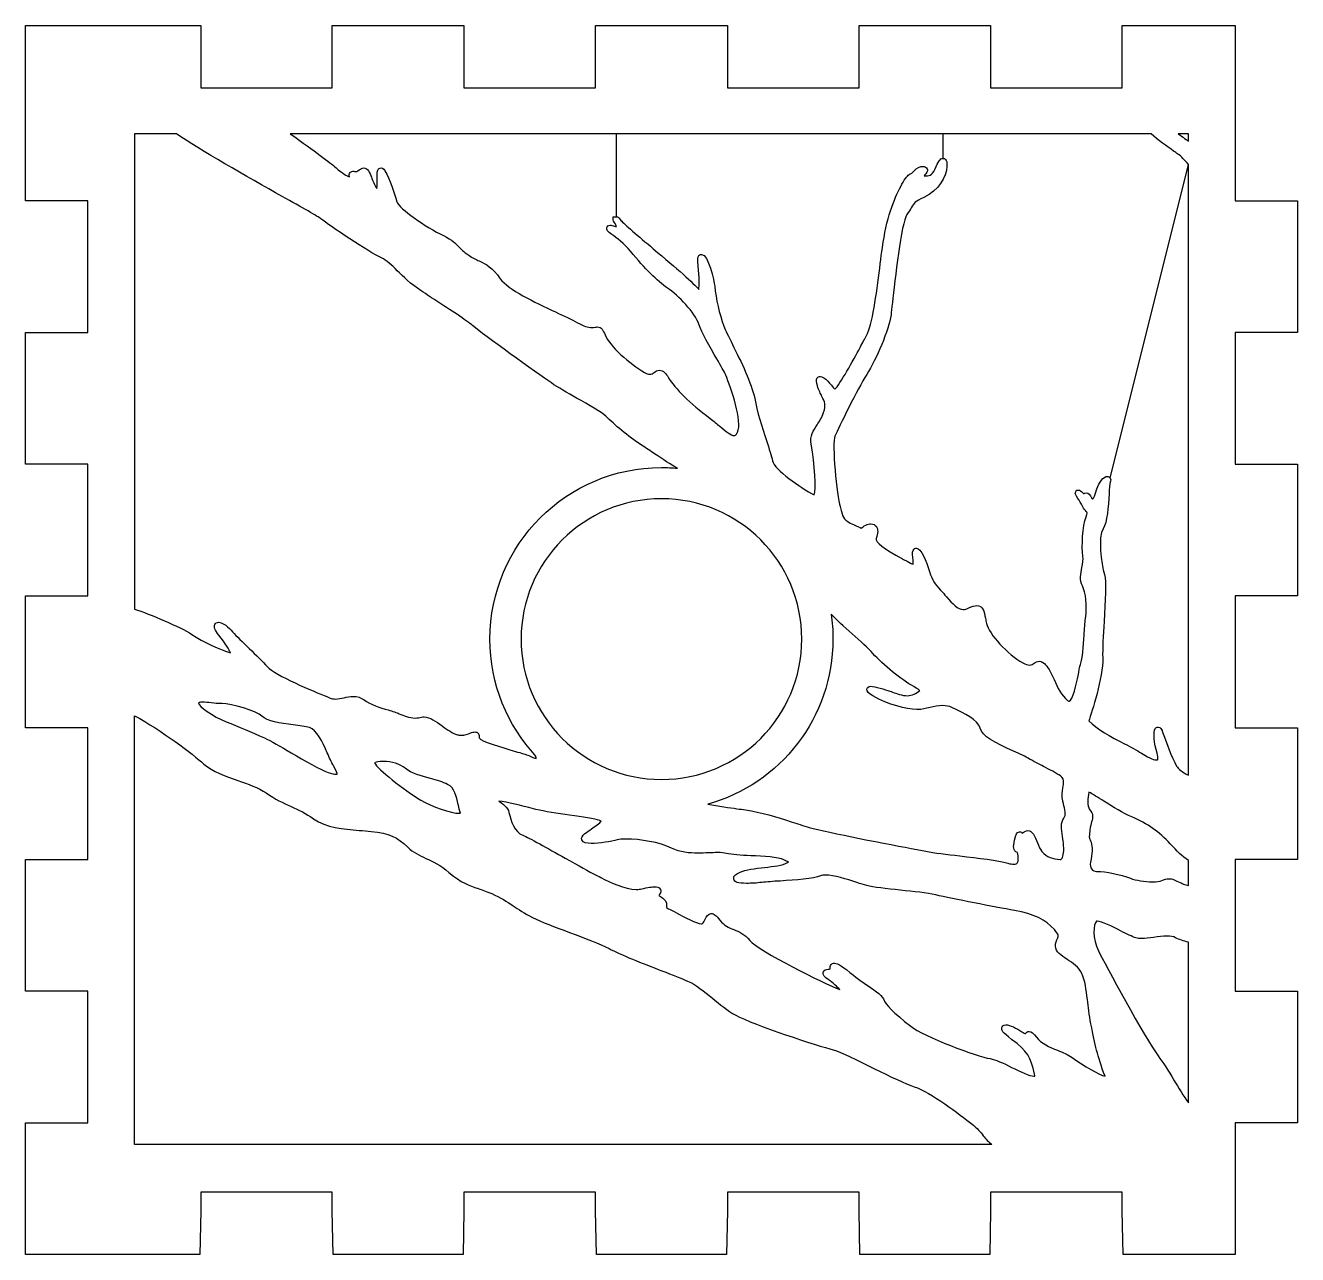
# Model space of a CAD drawing. Extents: x -11 to 868, y -1407 to -16.
# Drawn here: x 438.8 to 642.8, y -1407.5 to -1210.5 of the extents above; entities that cross this region are included whole.
import ezdxf

# ---------------------------------------------------------------- set-up
doc = ezdxf.new("R2010")
doc.units = 0
doc.layers.add('LAYER_1', color=7, linetype='CONTINUOUS')

msp = doc.modelspace()

# ---------------------------------------------------------------- linework, layer by layer
at = {"layer": 'LAYER_1'}
for points in [[(632.82, -1259.68), (632.82, -1280.79), (642.83, -1280.79), (642.83, -1301.9), (632.82, -1301.9), (632.82, -1323.02), (642.83, -1323.02), (642.83, -1344.13), (632.82, -1344.13), (632.82, -1365.24), (642.83, -1365.24), (642.83, -1386.35), (632.82, -1386.35), (632.82, -1407.46), (614.87, -1407.46), (614.72, -1400.46), (614.72, -1397.46), (593.61, -1397.46), (593.61, -1400.46), (593.46, -1407.46), (572.65, -1407.46), (572.5, -1400.46), (572.5, -1397.46), (551.39, -1397.46), (551.39, -1400.46), (551.24, -1407.46), (530.41, -1407.46), (530.26, -1400.46), (530.26, -1397.46), (509.15, -1397.46), (509.15, -1400.46), (509, -1407.46), (488.19, -1407.46), (488.04, -1400.46), (488.04, -1397.46), (466.94, -1397.46), (466.94, -1400.46), (466.79, -1407.46), (438.83, -1407.46), (438.83, -1386.35), (448.83, -1386.35), (448.83, -1365.25), (438.83, -1365.25), (438.83, -1344.14), (448.83, -1344.14), (448.83, -1323.02), (438.83, -1323.02), (438.83, -1301.9), (448.83, -1301.9), (448.83, -1280.79), (438.83, -1280.79), (438.83, -1259.68), (448.83, -1259.68), (448.83, -1238.57), (438.83, -1238.57), (438.83, -1210.46), (466.94, -1210.46), (466.94, -1220.46), (488.04, -1220.46), (488.04, -1210.46), (509.15, -1210.46), (509.15, -1220.46), (530.26, -1220.46), (530.26, -1210.46), (551.39, -1210.46), (551.39, -1220.46), (572.5, -1220.46), (572.5, -1210.46), (593.61, -1210.46), (593.61, -1220.46), (614.72, -1220.46), (614.72, -1210.46), (632.82, -1210.46), (632.82, -1238.57), (642.83, -1238.57), (642.83, -1259.68), (632.82, -1259.68)], [(533.6, -1241.12), (533.6, -1227.77)], [(585.97, -1231.77), (585.97, -1227.77)], [(612.78, -1283), (625.33, -1232.74)]]:
    msp.add_lwpolyline(points, dxfattribs=at)
for points, knots in [([(543.4, -1281.44), (542.55, -1281.36), (541.69, -1281.32), (540.82, -1281.32), (525.64, -1281.32), (513.32, -1293.63), (513.32, -1308.82), (513.32, -1316.06), (516.12, -1322.65), (520.7, -1327.56), (520.69, -1327.65), (520.69, -1327.75), (520.71, -1327.86), (520.72, -1327.89), (520.72, -1327.93), (520.73, -1327.95), (520.45, -1327.88), (520, -1327.7), (519.53, -1327.5), (519.53, -1327.5), (519.38, -1327.44), (519.38, -1327.44), (518.9, -1327.25), (518.03, -1327), (517.02, -1326.71), (515.37, -1326.23), (511.96, -1325.25), (511.59, -1324.64), (511.62, -1324.43), (511.62, -1324.14), (511.43, -1323.92), (511.3, -1323.78), (511.12, -1323.7), (510.91, -1323.7), (510.68, -1323.7), (510.46, -1323.78), (510.17, -1323.89), (509.77, -1324.04), (509.28, -1324.23), (508.71, -1324.23), (508.51, -1324.23), (508.3, -1324.21), (508.1, -1324.15), (507.35, -1323.96), (506.5, -1323.34), (505.68, -1322.74), (504.65, -1321.99), (503.68, -1321.29), (502.76, -1321.29), (502.62, -1321.29), (502.48, -1321.3), (502.35, -1321.33), (502.02, -1321.42), (501.67, -1321.47), (501.34, -1321.47), (500.36, -1321.47), (499.45, -1321.1), (498.78, -1320.79), (498.33, -1320.58), (497.72, -1320.4), (497, -1320.18), (495.73, -1319.8), (494.14, -1319.33), (493.12, -1318.56), (492.62, -1318.18), (492.06, -1318), (491.41, -1318), (490.9, -1318), (490.4, -1318.11), (489.92, -1318.21), (489.44, -1318.32), (489, -1318.42), (488.55, -1318.42), (488.23, -1318.42), (487.94, -1318.36), (487.67, -1318.26), (487.67, -1318.26), (487.14, -1318.04), (487.14, -1318.04), (485.08, -1317.2), (478.82, -1314.64), (477.62, -1313.24), (476.91, -1312.41), (475.8, -1311.36), (474.72, -1310.34), (473.65, -1309.31), (472.63, -1308.34), (472.05, -1307.65), (471.44, -1306.91), (470.44, -1306.12), (469.8, -1306.12), (469.53, -1306.12), (469.3, -1306.26), (469.19, -1306.49), (469, -1306.87), (469.19, -1307.37), (469.85, -1308.2), (470.93, -1309.55), (471.51, -1310.56), (471.69, -1311.04), (470.23, -1310.54), (467.3, -1309.3), (465.49, -1308.06), (463.68, -1306.83), (458.72, -1304.83), (456.33, -1304), (456.33, -1304), (456.33, -1227.82), (456.33, -1227.82), (456.33, -1227.82), (463.03, -1227.82), (463.03, -1227.82), (466.74, -1230.41), (474.41, -1234.71), (480.02, -1237.87), (483.14, -1239.62), (485.83, -1241.14), (486.22, -1241.46), (487.54, -1242.53), (493.95, -1246.81), (495.9, -1247.71), (496.77, -1248.12), (497.51, -1248.85), (498.45, -1249.77), (499.41, -1250.71), (500.6, -1251.89), (502.3, -1253.02), (503.16, -1253.59), (504.08, -1254.18), (504.98, -1254.77), (507.5, -1256.41), (509.87, -1257.96), (510.72, -1258.72), (511.95, -1259.83), (520.93, -1266.23), (523.18, -1267.77), (524.2, -1268.47), (525.74, -1269.34), (527.22, -1270.18), (529.19, -1271.29), (531.23, -1272.43), (531.89, -1273.09), (533.24, -1274.42), (535.46, -1276.33), (537.63, -1277.73), (538.34, -1278.18), (539.04, -1278.66), (539.73, -1279.13), (541.05, -1280.02), (542.29, -1280.87), (543.4, -1281.44)], [0, 0, 0, 0, 1, 1, 1, 2, 2, 2, 3, 3, 3, 4, 4, 4, 5, 5, 5, 6, 6, 6, 7, 7, 7, 8, 8, 8, 9, 9, 9, 10, 10, 10, 11, 11, 11, 12, 12, 12, 13, 13, 13, 14, 14, 14, 15, 15, 15, 16, 16, 16, 17, 17, 17, 18, 18, 18, 19, 19, 19, 20, 20, 20, 21, 21, 21, 22, 22, 22, 23, 23, 23, 24, 24, 24, 25, 25, 25, 26, 26, 26, 27, 27, 27, 28, 28, 28, 29, 29, 29, 30, 30, 30, 31, 31, 31, 32, 32, 32, 33, 33, 33, 34, 34, 34, 35, 35, 35, 36, 36, 36, 37, 37, 37, 38, 38, 38, 39, 39, 39, 40, 40, 40, 41, 41, 41, 42, 42, 42, 43, 43, 43, 44, 44, 44, 45, 45, 45, 46, 46, 46, 47, 47, 47, 48, 48, 48, 49, 49, 49, 50, 50, 50, 50]), ([(625.32, -1330.65), (624.37, -1330.15), (623.7, -1329.63), (623.43, -1329.17), (622.64, -1327.83), (621.72, -1325.24), (621.28, -1323.99), (621.2, -1323.78), (621.14, -1323.61), (621.09, -1323.48), (621.04, -1323.34), (620.88, -1322.91), (620.46, -1322.91), (620.28, -1322.91), (620.12, -1322.99), (620.01, -1323.14), (619.62, -1323.65), (619.85, -1325.6), (620.29, -1327.1), (620.54, -1327.95), (620.39, -1328.15), (620.39, -1328.16), (620.37, -1328.18), (620.31, -1328.19), (620.23, -1328.19), (619.96, -1328.19), (619.29, -1328.05), (617.79, -1327.11), (617.05, -1326.64), (616.08, -1326.13), (615.05, -1325.59), (612.94, -1324.48), (610.57, -1323.23), (609.36, -1321.93), (609.81, -1320.6), (611.67, -1314.93), (611.58, -1311.81), (611.54, -1310.43), (611.67, -1308.19), (611.8, -1306.02), (612, -1302.69), (612.19, -1299.53), (611.86, -1298.46), (611.31, -1296.71), (610.83, -1292.41), (611.63, -1291.15), (612.32, -1290.07), (612.48, -1287.57), (612.6, -1285.55), (612.65, -1284.77), (612.7, -1283.88), (612.77, -1283.69), (612.9, -1283.42), (612.9, -1283.19), (612.78, -1283), (612.67, -1282.84), (612.5, -1282.74), (612.3, -1282.74), (611.73, -1282.74), (610.96, -1283.68), (610.66, -1284.75), (610.37, -1285.82), (610.09, -1286.26), (609.96, -1286.4), (609.92, -1286.36), (609.87, -1286.28), (609.8, -1286.16), (609.56, -1285.71), (609.34, -1285.35), (608.93, -1285.35), (608.74, -1285.35), (608.6, -1285.44), (608.51, -1285.52), (608.49, -1285.5), (608.46, -1285.48), (608.44, -1285.45), (608.1, -1285.09), (607.96, -1284.94), (607.7, -1284.94), (607.7, -1284.94), (607.4, -1284.94), (607.4, -1284.94), (607.4, -1284.94), (607.26, -1285.2), (607.26, -1285.2), (607.1, -1285.49), (607.2, -1285.64), (607.61, -1286.28), (607.83, -1286.63), (608.13, -1287.11), (608.35, -1287.53), (608.58, -1287.96), (608.8, -1288.2), (608.95, -1288.37), (609.13, -1288.56), (609.15, -1288.58), (608.91, -1289.21), (608.36, -1290.71), (608.17, -1293.99), (608.4, -1295.53), (608.49, -1296.06), (608.37, -1296.69), (608.24, -1297.35), (608.04, -1298.35), (607.84, -1299.39), (608.33, -1300.29), (608.9, -1301.37), (609.1, -1303.41), (608.83, -1305.5), (608.73, -1306.21), (608.67, -1307.18), (608.6, -1308.19), (608.49, -1309.94), (608.36, -1311.93), (608.04, -1312.87), (607.89, -1313.29), (607.77, -1313.94), (607.62, -1314.7), (607.4, -1315.81), (606.81, -1318.76), (606.21, -1318.76), (606.18, -1318.76), (606.1, -1318.75), (605.96, -1318.64), (604.97, -1317.86), (604.36, -1316.57), (603.78, -1315.32), (603.36, -1314.4), (602.96, -1313.54), (602.42, -1312.93), (602.2, -1312.69), (601.85, -1312.36), (601.4, -1312.36), (601.06, -1312.36), (600.82, -1312.54), (600.6, -1312.69), (600.38, -1312.85), (600.19, -1312.98), (599.88, -1312.98), (599.58, -1312.98), (599.2, -1312.86), (598.75, -1312.62), (596.37, -1311.33), (593.33, -1308.02), (592.94, -1306.31), (592.88, -1306.01), (592.82, -1305.72), (592.78, -1305.46), (592.58, -1304.42), (592.4, -1303.44), (591.37, -1303.44), (591.03, -1303.44), (590.63, -1303.56), (590.12, -1303.82), (589.78, -1303.99), (589.48, -1304.07), (589.2, -1304.07), (588.3, -1304.07), (587.53, -1303.18), (586.55, -1302.05), (586.55, -1302.05), (586.29, -1301.75), (586.29, -1301.75), (586.02, -1301.44), (585.79, -1301.18), (585.58, -1300.95), (584.62, -1299.89), (584.3, -1299.53), (583.81, -1298), (583.26, -1296.29), (582.45, -1294.24), (581.71, -1294.24), (581.54, -1294.24), (581.39, -1294.31), (581.28, -1294.44), (581.08, -1294.66), (581.04, -1295), (581.13, -1295.74), (581.2, -1296.37), (581.2, -1296.68), (581.18, -1296.83), (580.96, -1296.75), (580.56, -1296.53), (580.2, -1296.34), (579.98, -1296.21), (579.73, -1296.08), (579.46, -1295.94), (576.47, -1294.36), (575.06, -1293.27), (575.27, -1292.68), (575.57, -1291.85), (575.57, -1291.19), (575.28, -1290.77), (575.09, -1290.5), (574.78, -1290.35), (574.42, -1290.35), (574.18, -1290.35), (573.91, -1290.42), (573.61, -1290.55), (573.22, -1290.73), (573.02, -1290.89), (572.89, -1291), (572.88, -1291.01), (572.87, -1291.02), (572.86, -1291.02), (572.69, -1290.97), (572.22, -1290.76), (571.61, -1290.47), (570.05, -1289.75), (569.95, -1289.4), (569.68, -1288.37), (569.62, -1288.13), (569.55, -1287.87), (569.46, -1287.58), (568.94, -1285.94), (568.13, -1277.36), (568.63, -1276.28), (569.27, -1274.89), (572.3, -1268.67), (573.73, -1266.41), (575.24, -1264.02), (577.33, -1259.21), (577.64, -1256.84), (577.69, -1256.44), (577.76, -1255.76), (577.86, -1254.89), (578.25, -1251.38), (579.29, -1242.06), (580.19, -1240.78), (580.5, -1240.33), (580.71, -1239.97), (580.88, -1239.68), (581.32, -1238.92), (581.47, -1238.66), (582.9, -1238.02), (585.23, -1236.97), (586.52, -1234.74), (586.59, -1233.07), (586.61, -1232.42), (586.56, -1232.13), (586.37, -1231.94), (586.27, -1231.83), (586.12, -1231.77), (585.97, -1231.77), (585.49, -1231.77), (585.26, -1232.25), (584.66, -1233.54), (584.2, -1234.54), (583.7, -1234.57), (582.95, -1234.59), (582.99, -1234.49), (583.07, -1234.36), (583.19, -1234.24), (583.55, -1233.91), (583.47, -1233.59), (583.43, -1233.46), (583.32, -1233.21), (583.06, -1233.05), (582.73, -1233.05), (582.36, -1233.05), (581.76, -1233.25), (581.31, -1233.81), (581.13, -1234.03), (581.01, -1234.09), (580.85, -1234.18), (580.44, -1234.39), (580.09, -1234.63), (579.57, -1235.56), (578.61, -1237.29), (577.25, -1240.1), (576.51, -1244.43), (576.28, -1245.77), (576.05, -1247.51), (575.82, -1249.36), (575.29, -1253.45), (574.64, -1258.55), (573.71, -1260.18), (573.43, -1260.67), (573.07, -1261.33), (572.66, -1262.1), (571.6, -1264.07), (569.45, -1268.03), (568.6, -1268.78), (568.03, -1268.02), (566.95, -1266.71), (566.3, -1266.71), (566.1, -1266.71), (565.92, -1266.8), (565.8, -1266.96), (565.58, -1267.26), (565.66, -1267.68), (565.83, -1268.23), (566.07, -1268.95), (566.34, -1269.48), (566.56, -1269.91), (567.01, -1270.81), (567.24, -1271.27), (566.82, -1272.52), (566.54, -1273.3), (566.15, -1273.9), (565.78, -1274.48), (565.17, -1275.39), (564.6, -1276.26), (564.83, -1277.55), (565.38, -1280.78), (565.68, -1284.88), (565.3, -1285.72), (563.06, -1284.48), (558.95, -1281.7), (558.63, -1280.25), (558.46, -1279.5), (558.09, -1278.34), (557.66, -1277), (556.98, -1274.91), (556.15, -1272.31), (555.77, -1270.25), (555.33, -1267.88), (553.52, -1264.24), (552.2, -1261.59), (551.59, -1260.34), (551.05, -1259.27), (550.84, -1258.68), (550.09, -1256.64), (549.57, -1254.36), (549.36, -1252.27), (549.28, -1251.41), (548.33, -1247.15), (547.26, -1247.15), (547.1, -1247.15), (546.95, -1247.21), (546.83, -1247.34), (546.65, -1247.55), (546.56, -1247.89), (546.69, -1249.01), (546.91, -1250.88), (546.89, -1252.13), (546.81, -1252.8), (546, -1251.77), (543.32, -1249.48), (539.5, -1246.24), (537.1, -1244.21), (534.83, -1242.3), (534.33, -1241.7), (534.33, -1241.7), (534.2, -1241.55), (534.2, -1241.55), (533.93, -1241.22), (533.85, -1241.12), (533.6, -1241.12), (533.6, -1241.12), (533.1, -1241.12), (533.1, -1241.12), (533.1, -1241.12), (533.1, -1241.62), (533.1, -1241.62), (533.1, -1241.77), (533.16, -1241.86), (533.23, -1241.98), (533.46, -1242.34), (533.57, -1242.57), (533.62, -1242.7), (533.57, -1242.69), (533.5, -1242.68), (533.43, -1242.66), (532.92, -1242.51), (532.74, -1242.48), (532.61, -1242.48), (532.3, -1242.48), (532.13, -1242.67), (532.07, -1242.85), (531.93, -1243.25), (532.19, -1243.45), (532.88, -1243.96), (533.62, -1244.51), (534.85, -1245.43), (535.84, -1246.64), (538.18, -1249.48), (540.13, -1251.42), (541.79, -1252.56), (543.49, -1253.72), (546.22, -1256.49), (546.82, -1258.36), (547.24, -1259.64), (548.61, -1262.01), (549.7, -1263.92), (550.36, -1265.05), (550.92, -1266.03), (551.12, -1266.49), (552, -1268.51), (553.8, -1274.01), (553.03, -1275.65), (552.78, -1276.21), (552.57, -1276.21), (552.49, -1276.21), (552.01, -1276.21), (551.13, -1275.48), (550.19, -1274.71), (549.73, -1274.32), (549.2, -1273.89), (548.63, -1273.46), (545.33, -1270.97), (543.07, -1268.75), (541.9, -1266.85), (541.56, -1266.29), (541.13, -1265.73), (540.51, -1265.73), (540.16, -1265.73), (539.9, -1265.91), (539.66, -1266.07), (539.42, -1266.23), (539.22, -1266.37), (538.93, -1266.37), (538.7, -1266.37), (538.43, -1266.28), (538.11, -1266.09), (535.71, -1264.7), (532.52, -1261.88), (531.77, -1260.05), (531.49, -1259.36), (531.2, -1258.79), (530.53, -1258.79), (530.41, -1258.79), (530.3, -1258.81), (530.17, -1258.83), (530.03, -1258.85), (529.88, -1258.88), (529.68, -1258.88), (529.07, -1258.88), (528.31, -1258.63), (527.37, -1258.12), (526.4, -1257.6), (525.15, -1257.01), (523.83, -1256.39), (520.43, -1254.79), (516.21, -1252.81), (514.98, -1251.05), (513.68, -1249.2), (512.71, -1248.73), (511.59, -1248.2), (511.08, -1247.96), (510.55, -1247.71), (509.92, -1247.29), (509.05, -1246.73), (508.67, -1246.31), (508.3, -1245.91), (507.79, -1245.37), (507.31, -1244.85), (505.86, -1244.15), (503.04, -1242.79), (498.7, -1239.77), (498.4, -1238.75), (497.95, -1237.24), (497.25, -1235.14), (496.48, -1233.76), (496.41, -1233.63), (496.22, -1233.29), (495.86, -1233.29), (495.71, -1233.29), (495.57, -1233.35), (495.46, -1233.46), (495.23, -1233.7), (495.22, -1234.08), (495.23, -1235.15), (495.23, -1235.55), (495.24, -1236.19), (495.19, -1236.62), (494.77, -1236.05), (494.52, -1235.36), (494.31, -1234.79), (494.02, -1233.99), (493.76, -1233.3), (493.09, -1233.3), (492.84, -1233.3), (492.6, -1233.4), (492.35, -1233.62), (492.04, -1233.89), (491.84, -1233.89), (491.77, -1233.89), (491.7, -1233.89), (491.64, -1233.87), (491.57, -1233.86), (491.48, -1233.84), (491.4, -1233.83), (491.34, -1233.83), (491.09, -1233.83), (490.95, -1233.96), (490.88, -1234.04), (490.72, -1234.24), (490.72, -1234.48), (490.77, -1234.74), (490.39, -1234.61), (489.65, -1234.18), (488.63, -1233.27), (487.69, -1232.44), (485.28, -1230.65), (481.29, -1227.82), (481.29, -1227.82), (619.34, -1227.82), (619.34, -1227.82), (620.45, -1228.85), (621.89, -1229.85), (622.95, -1230.59), (623.21, -1230.77), (623.45, -1230.93), (623.65, -1231.07), (624.17, -1231.45), (624.71, -1231.98), (625.33, -1232.74), (625.33, -1232.74), (625.32, -1330.65), (625.32, -1330.65)], [0, 0, 0, 0, 1, 1, 1, 2, 2, 2, 3, 3, 3, 4, 4, 4, 5, 5, 5, 6, 6, 6, 7, 7, 7, 8, 8, 8, 9, 9, 9, 10, 10, 10, 11, 11, 11, 12, 12, 12, 13, 13, 13, 14, 14, 14, 15, 15, 15, 16, 16, 16, 17, 17, 17, 18, 18, 18, 19, 19, 19, 20, 20, 20, 21, 21, 21, 22, 22, 22, 23, 23, 23, 24, 24, 24, 25, 25, 25, 26, 26, 26, 27, 27, 27, 28, 28, 28, 29, 29, 29, 30, 30, 30, 31, 31, 31, 32, 32, 32, 33, 33, 33, 34, 34, 34, 35, 35, 35, 36, 36, 36, 37, 37, 37, 38, 38, 38, 39, 39, 39, 40, 40, 40, 41, 41, 41, 42, 42, 42, 43, 43, 43, 44, 44, 44, 45, 45, 45, 46, 46, 46, 47, 47, 47, 48, 48, 48, 49, 49, 49, 50, 50, 50, 51, 51, 51, 52, 52, 52, 53, 53, 53, 54, 54, 54, 55, 55, 55, 56, 56, 56, 57, 57, 57, 58, 58, 58, 59, 59, 59, 60, 60, 60, 61, 61, 61, 62, 62, 62, 63, 63, 63, 64, 64, 64, 65, 65, 65, 66, 66, 66, 67, 67, 67, 68, 68, 68, 69, 69, 69, 70, 70, 70, 71, 71, 71, 72, 72, 72, 73, 73, 73, 74, 74, 74, 75, 75, 75, 76, 76, 76, 77, 77, 77, 78, 78, 78, 79, 79, 79, 80, 80, 80, 81, 81, 81, 82, 82, 82, 83, 83, 83, 84, 84, 84, 85, 85, 85, 86, 86, 86, 87, 87, 87, 88, 88, 88, 89, 89, 89, 90, 90, 90, 91, 91, 91, 92, 92, 92, 93, 93, 93, 94, 94, 94, 95, 95, 95, 96, 96, 96, 97, 97, 97, 98, 98, 98, 99, 99, 99, 100, 100, 100, 101, 101, 101, 102, 102, 102, 103, 103, 103, 104, 104, 104, 105, 105, 105, 106, 106, 106, 107, 107, 107, 108, 108, 108, 109, 109, 109, 110, 110, 110, 111, 111, 111, 112, 112, 112, 113, 113, 113, 114, 114, 114, 115, 115, 115, 116, 116, 116, 117, 117, 117, 118, 118, 118, 119, 119, 119, 120, 120, 120, 121, 121, 121, 122, 122, 122, 123, 123, 123, 124, 124, 124, 125, 125, 125, 126, 126, 126, 127, 127, 127, 128, 128, 128, 129, 129, 129, 130, 130, 130, 131, 131, 131, 132, 132, 132, 133, 133, 133, 134, 134, 134, 135, 135, 135, 136, 136, 136, 137, 137, 137, 138, 138, 138, 139, 139, 139, 140, 140, 140, 141, 141, 141, 142, 142, 142, 143, 143, 143, 144, 144, 144, 145, 145, 145, 146, 146, 146, 147, 147, 147, 148, 148, 148, 149, 149, 149, 150, 150, 150, 151, 151, 151, 152, 152, 152, 153, 153, 153, 154, 154, 154, 155, 155, 155, 156, 156, 156, 157, 157, 157, 158, 158, 158, 159, 159, 159, 160, 160, 160, 161, 161, 161, 162, 162, 162, 163, 163, 163, 164, 164, 164, 165, 165, 165, 166, 166, 166, 167, 167, 167, 168, 168, 168, 169, 169, 169, 170, 170, 170, 170]), ([(625.33, -1229.01), (625.2, -1228.92), (625.07, -1228.83), (624.94, -1228.73), (624.65, -1228.52), (624.31, -1228.27), (623.94, -1228.01), (623.85, -1227.95), (623.77, -1227.88), (623.68, -1227.82), (623.68, -1227.82), (625.33, -1227.82), (625.33, -1227.82), (625.33, -1227.82), (625.33, -1229.01), (625.33, -1229.01)], [0, 0, 0, 0, 1, 1, 1, 2, 2, 2, 3, 3, 3, 4, 4, 4, 5, 5, 5, 5]), ([(563.32, -1308.82), (563.32, -1321.24), (553.25, -1331.32), (540.82, -1331.32), (528.4, -1331.32), (518.32, -1321.24), (518.32, -1308.82), (518.32, -1296.39), (528.4, -1286.32), (540.82, -1286.32), (553.25, -1286.32), (563.32, -1296.39), (563.32, -1308.82)], [0, 0, 0, 0, 1, 1, 1, 2, 2, 2, 3, 3, 3, 4, 4, 4, 4]), ([(605.36, -1337.5), (604.78, -1338.23), (604.94, -1339.27), (605.13, -1340.48), (605.2, -1340.94), (605.28, -1341.42), (605.31, -1341.9), (605.4, -1343.13), (605.19, -1343.84), (604.99, -1344.06), (604.96, -1344.1), (604.93, -1344.12), (604.9, -1344.12), (604.9, -1344.12), (604.76, -1344.12), (604.76, -1344.12), (603.56, -1344.12), (602.61, -1343.72), (601.83, -1342.87), (601.58, -1342.6), (601.33, -1341.99), (601.11, -1341.45), (600.71, -1340.45), (600.33, -1339.51), (599.55, -1339.51), (599.29, -1339.51), (599.05, -1339.61), (598.82, -1339.82), (598.77, -1339.87), (598.73, -1339.91), (598.7, -1339.93), (598.62, -1339.84), (598.48, -1339.71), (598.25, -1339.71), (597.75, -1339.71), (597.65, -1340.16), (597.45, -1341.04), (597.2, -1342.14), (597.21, -1342.75), (597.89, -1343.02), (597.9, -1343.02), (597.91, -1343.02), (597.92, -1343.03), (597.92, -1343.04), (597.93, -1343.07), (597.93, -1343.11), (597.93, -1343.11), (597.95, -1343.21), (597.95, -1343.21), (598.02, -1343.66), (598.14, -1344.41), (597.87, -1344.72), (597.83, -1344.77), (597.72, -1344.9), (597.31, -1344.9), (597.06, -1344.9), (596.74, -1344.85), (596.38, -1344.75), (594.74, -1344.28), (591.65, -1343.91), (588.66, -1343.56), (586.54, -1343.31), (584.54, -1343.08), (583.22, -1342.82), (583.22, -1342.82), (581.75, -1342.54), (581.75, -1342.54), (577.45, -1341.73), (567.39, -1339.81), (564.53, -1338.99), (563.56, -1338.72), (562.61, -1338.41), (561.6, -1338.08), (559.28, -1337.34), (556.88, -1336.57), (554.28, -1336.19), (553.87, -1336.13), (553.42, -1336.07), (552.93, -1336), (551.79, -1335.84), (549.98, -1335.59), (548.26, -1335.3), (559.84, -1332.06), (568.32, -1321.43), (568.32, -1308.82), (568.32, -1307.45), (568.23, -1306.11), (568.03, -1304.8), (568.83, -1305.68), (570.13, -1306.84), (571.4, -1307.98), (572.69, -1309.13), (574.02, -1310.31), (574.74, -1311.14), (576.31, -1312.93), (579.36, -1315.4), (581.27, -1316.42), (581.94, -1316.78), (582.16, -1316.98), (582.24, -1317.07), (582.08, -1317.24), (581.54, -1317.53), (581.33, -1317.64), (581.02, -1317.81), (580.67, -1317.89), (580.25, -1317.89), (579.42, -1317.89), (578.52, -1317.56), (577.86, -1317.32), (577.71, -1317.26), (577.56, -1317.21), (577.43, -1317.17), (576.72, -1316.93), (575, -1316.38), (574.4, -1316.38), (573.93, -1316.38), (573.8, -1316.7), (573.78, -1316.79), (573.65, -1317.25), (574.08, -1317.54), (574.74, -1317.92), (577.22, -1319.36), (580.06, -1320.06), (581.77, -1320.11), (581.81, -1320.11), (581.85, -1320.11), (581.89, -1320.11), (582.57, -1320.11), (583.24, -1319.95), (583.9, -1319.79), (584.56, -1319.63), (585.23, -1319.47), (585.91, -1319.47), (586.45, -1319.47), (586.94, -1319.57), (587.41, -1319.79), (589.45, -1320.74), (591.57, -1321.73), (591.92, -1323.11), (592.25, -1324.38), (594.26, -1325.39), (597.3, -1326.79), (598.28, -1327.23), (599.2, -1327.66), (599.86, -1328.04), (600.77, -1328.57), (601.63, -1329.01), (602.4, -1329.4), (603.5, -1329.97), (604.46, -1330.46), (605.04, -1330.94), (605.41, -1331.26), (605.35, -1331.82), (605.2, -1332.69), (605.1, -1333.31), (605, -1333.94), (605.14, -1334.56), (605.18, -1334.76), (605.23, -1334.96), (605.28, -1335.15), (605.53, -1336.15), (605.74, -1337.01), (605.36, -1337.5)], [0, 0, 0, 0, 1, 1, 1, 2, 2, 2, 3, 3, 3, 4, 4, 4, 5, 5, 5, 6, 6, 6, 7, 7, 7, 8, 8, 8, 9, 9, 9, 10, 10, 10, 11, 11, 11, 12, 12, 12, 13, 13, 13, 14, 14, 14, 15, 15, 15, 16, 16, 16, 17, 17, 17, 18, 18, 18, 19, 19, 19, 20, 20, 20, 21, 21, 21, 22, 22, 22, 23, 23, 23, 24, 24, 24, 25, 25, 25, 26, 26, 26, 27, 27, 27, 28, 28, 28, 29, 29, 29, 30, 30, 30, 31, 31, 31, 32, 32, 32, 33, 33, 33, 34, 34, 34, 35, 35, 35, 36, 36, 36, 37, 37, 37, 38, 38, 38, 39, 39, 39, 40, 40, 40, 41, 41, 41, 42, 42, 42, 43, 43, 43, 44, 44, 44, 45, 45, 45, 46, 46, 46, 47, 47, 47, 48, 48, 48, 49, 49, 49, 50, 50, 50, 51, 51, 51, 52, 52, 52, 53, 53, 53, 54, 54, 54, 54]), ([(488.65, -1330.48), (488.36, -1330.48), (487.93, -1330.38), (487.35, -1330.18), (486.1, -1329.76), (483.63, -1328.31), (481.45, -1327.04), (479.76, -1326.05), (478.16, -1325.12), (477.14, -1324.66), (475.02, -1323.69), (473.03, -1322.84), (471.04, -1322.07), (468.84, -1321.21), (466.51, -1319.54), (466.6, -1319.06), (466.6, -1319.06), (466.6, -1319.06), (466.6, -1319.06), (466.6, -1319.06), (466.61, -1319.04), (466.64, -1319.01), (466.65, -1319), (466.77, -1318.92), (467.24, -1318.92), (467.64, -1318.92), (468.12, -1318.98), (468.63, -1319.04), (469.17, -1319.1), (469.72, -1319.16), (470.21, -1319.16), (470.26, -1319.16), (470.4, -1319.16), (470.4, -1319.16), (471.8, -1319.16), (475.87, -1320.29), (476.75, -1321.17), (477.57, -1321.99), (479.7, -1322.28), (481.77, -1322.56), (482.77, -1322.69), (483.71, -1322.82), (484.36, -1322.99), (485.54, -1323.31), (486.44, -1325.3), (487.23, -1327.05), (487.57, -1327.82), (487.9, -1328.54), (488.24, -1329.12), (488.77, -1330.02), (488.81, -1330.36), (488.81, -1330.46), (488.78, -1330.47), (488.73, -1330.48), (488.65, -1330.48)], [0, 0, 0, 0, 1, 1, 1, 2, 2, 2, 3, 3, 3, 4, 4, 4, 5, 5, 5, 6, 6, 6, 7, 7, 7, 8, 8, 8, 9, 9, 9, 10, 10, 10, 11, 11, 11, 12, 12, 12, 13, 13, 13, 14, 14, 14, 15, 15, 15, 16, 16, 16, 17, 17, 17, 18, 18, 18, 18]), ([(456.32, -1389.82), (456.32, -1389.82), (593.82, -1389.82), (593.82, -1389.82), (593.26, -1389.44), (592.86, -1388.94), (592.43, -1388.41), (591.97, -1387.84), (591.45, -1387.21), (590.62, -1386.56), (588.65, -1385.03), (584.04, -1381.44), (581.35, -1380.57), (579.99, -1380.14), (577.52, -1378.92), (574.89, -1377.62), (572.27, -1376.33), (569.56, -1374.99), (568.36, -1374.66), (565.98, -1374.01), (555.59, -1370.69), (552.73, -1369.09), (551.41, -1368.35), (550.18, -1367.35), (548.99, -1366.38), (547.63, -1365.26), (546.34, -1364.21), (545.01, -1363.63), (544.09, -1363.22), (542.6, -1362.65), (540.88, -1361.98), (537.76, -1360.77), (534.23, -1359.4), (532.41, -1358.42), (530.98, -1357.66), (528.47, -1356.73), (526.05, -1355.82), (523.72, -1354.95), (521.53, -1354.14), (520.15, -1353.43), (518.83, -1352.76), (517.91, -1352.15), (517.02, -1351.56), (516.01, -1350.88), (515.05, -1350.25), (513.6, -1349.61), (512.76, -1349.25), (512.08, -1349.02), (511.42, -1348.8), (509.96, -1348.32), (508.7, -1347.91), (506.75, -1346.22), (505.39, -1345.03), (504.14, -1344.46), (503.05, -1343.96), (502.01, -1343.48), (501.02, -1343.03), (500.13, -1342.16), (498.5, -1340.54), (497.13, -1339.95), (494.28, -1339.63), (493.66, -1339.57), (493.03, -1339.52), (492.35, -1339.47), (489.77, -1339.28), (487.1, -1339.08), (485.03, -1337.61), (483.82, -1336.74), (482.66, -1336.21), (481.42, -1335.65), (480.16, -1335.07), (478.86, -1334.47), (477.42, -1333.48), (476.18, -1332.64), (474.51, -1332.05), (472.89, -1331.48), (470.92, -1330.79), (468.87, -1330.07), (467.46, -1328.84), (465.62, -1327.25), (460.64, -1323.4), (456.33, -1321.12), (456.33, -1321.12), (456.32, -1389.82), (456.32, -1389.82)], [0, 0, 0, 0, 1, 1, 1, 2, 2, 2, 3, 3, 3, 4, 4, 4, 5, 5, 5, 6, 6, 6, 7, 7, 7, 8, 8, 8, 9, 9, 9, 10, 10, 10, 11, 11, 11, 12, 12, 12, 13, 13, 13, 14, 14, 14, 15, 15, 15, 16, 16, 16, 17, 17, 17, 18, 18, 18, 19, 19, 19, 20, 20, 20, 21, 21, 21, 22, 22, 22, 23, 23, 23, 24, 24, 24, 25, 25, 25, 26, 26, 26, 27, 27, 27, 28, 28, 28, 28]), ([(508.42, -1336.74), (507.13, -1336.74), (503.95, -1335.65), (502.23, -1334.62), (499.5, -1332.98), (495.25, -1329.64), (494.82, -1328.66), (495.07, -1328.53), (495.52, -1328.42), (496.2, -1328.42), (497.54, -1328.42), (498.93, -1328.85), (499.73, -1329.51), (500.76, -1330.36), (502.29, -1330.77), (503.78, -1331.18), (504.81, -1331.46), (505.78, -1331.72), (506.53, -1332.1), (507.66, -1332.69), (507.95, -1334.02), (508.22, -1335.31), (508.33, -1335.82), (508.43, -1336.3), (508.58, -1336.73), (508.54, -1336.74), (508.49, -1336.74), (508.42, -1336.74)], [0, 0, 0, 0, 1, 1, 1, 2, 2, 2, 3, 3, 3, 4, 4, 4, 5, 5, 5, 6, 6, 6, 7, 7, 7, 8, 8, 8, 9, 9, 9, 9]), ([(625.32, -1348.32), (624.69, -1348.13), (624.31, -1347.99), (624.15, -1347.91), (624.15, -1347.91), (624.02, -1347.85), (624.02, -1347.85), (623.26, -1347.47), (622.76, -1347.22), (622.19, -1347.22), (621.83, -1347.22), (621.48, -1347.31), (621.04, -1347.52), (620.77, -1347.65), (620.22, -1347.73), (619.55, -1347.73), (618.35, -1347.73), (616.9, -1347.49), (616.02, -1347.15), (614.47, -1346.57), (612, -1346.05), (610.72, -1346.05), (610.72, -1346.05), (610.59, -1346.05), (610.59, -1346.05), (610.25, -1346.05), (609.99, -1345.94), (609.82, -1345.72), (609.6, -1345.45), (609.53, -1345.01), (609.63, -1344.57), (609.94, -1343.26), (609.96, -1342.2), (609.71, -1341.34), (609.62, -1341.04), (609.54, -1340.88), (609.48, -1340.77), (609.42, -1340.67), (609.4, -1340.61), (609.53, -1339.46), (609.6, -1338.84), (609.72, -1338.42), (609.81, -1338.08), (610, -1337.41), (610.15, -1336.89), (609.48, -1336.12), (609, -1335.58), (609.24, -1334.17), (609.37, -1333.42), (609.38, -1333.4), (609.38, -1333.38), (609.38, -1333.37), (609.9, -1333.62), (610.9, -1334.25), (611.74, -1334.78), (613.22, -1335.71), (614.89, -1336.77), (616.23, -1337.33), (618.83, -1338.42), (620.62, -1339.67), (622.42, -1341.64), (623.48, -1342.81), (624.32, -1343.63), (625.32, -1344.3), (625.32, -1344.3), (625.32, -1348.32), (625.32, -1348.32)], [0, 0, 0, 0, 1, 1, 1, 2, 2, 2, 3, 3, 3, 4, 4, 4, 5, 5, 5, 6, 6, 6, 7, 7, 7, 8, 8, 8, 9, 9, 9, 10, 10, 10, 11, 11, 11, 12, 12, 12, 13, 13, 13, 14, 14, 14, 15, 15, 15, 16, 16, 16, 17, 17, 17, 18, 18, 18, 19, 19, 19, 20, 20, 20, 21, 21, 21, 22, 22, 22, 22]), ([(611.95, -1378.89), (610.98, -1378.62), (608.58, -1377.22), (606.69, -1375.89), (606.01, -1375.42), (605.2, -1375.08), (604.34, -1374.72), (603.05, -1374.19), (601.73, -1373.64), (600.95, -1372.63), (600.47, -1372.01), (600.16, -1371.7), (599.78, -1371.7), (599.47, -1371.7), (599.29, -1371.91), (599.2, -1372.01), (599.19, -1372.02), (599.19, -1372.03), (599.18, -1372.04), (599.12, -1372.03), (598.95, -1371.98), (598.63, -1371.76), (597.81, -1371.2), (596.67, -1370.63), (596.07, -1370.63), (595.6, -1370.63), (595.46, -1370.95), (595.43, -1371.05), (595.29, -1371.46), (595.49, -1371.88), (596.95, -1372.97), (599.6, -1374.94), (600.02, -1375.79), (600.65, -1378.55), (600.69, -1378.73), (600.68, -1378.83), (600.67, -1378.86), (600.65, -1378.87), (600.62, -1378.87), (600.56, -1378.87), (599.86, -1378.87), (598.32, -1378.12), (596.96, -1377.46), (595.61, -1376.79), (594.33, -1376.17), (593.51, -1376.06), (591.59, -1375.82), (582.78, -1372.44), (580.79, -1370.88), (578.03, -1368.71), (576.66, -1367.24), (576.52, -1366.73), (576.33, -1366.01), (575.36, -1365.34), (573.8, -1364.3), (573.17, -1363.87), (572.51, -1363.44), (571.99, -1363.02), (571.99, -1363.02), (571.6, -1362.7), (571.6, -1362.7), (569.98, -1361.38), (569.15, -1360.76), (568.57, -1360.76), (568.36, -1360.76), (568.17, -1360.84), (568.04, -1360.98), (567.89, -1361.15), (567.84, -1361.38), (567.87, -1361.67), (567.79, -1361.7), (567.61, -1361.72), (567.53, -1361.73), (567.25, -1361.77), (566.84, -1361.82), (566.74, -1362.23), (566.62, -1362.67), (567.01, -1362.99), (567.57, -1363.39), (568.35, -1363.95), (569.02, -1364.56), (569.42, -1365), (566.91, -1364.03), (556.45, -1358.85), (555, -1357.11), (554.15, -1356.08), (553.24, -1355.71), (552.43, -1355.39), (551.6, -1355.05), (550.89, -1354.76), (550.19, -1353.85), (549.62, -1353.1), (549.22, -1352.8), (548.81, -1352.8), (548.25, -1352.8), (548.02, -1353.31), (547.84, -1353.72), (547.71, -1353.99), (547.58, -1354.29), (547.38, -1354.42), (547.38, -1354.42), (547.35, -1354.44), (547.24, -1354.44), (546.41, -1354.44), (544.5, -1353.4), (543.24, -1352.71), (542.72, -1352.42), (542.28, -1352.18), (541.96, -1352.03), (541.67, -1351.9), (541.62, -1351.81), (541.62, -1351.81), (541.62, -1351.79), (541.63, -1351.71), (541.63, -1351.66), (541.67, -1351.37), (541.73, -1350.83), (541.04, -1350.32), (540.77, -1350.13), (540.55, -1349.99), (540.39, -1349.89), (540.55, -1349.71), (540.84, -1349.35), (540.67, -1348.95), (540.48, -1348.51), (539.95, -1348.51), (539.78, -1348.51), (539.34, -1348.51), (538.64, -1348.62), (537.65, -1348.85), (537.39, -1348.91), (537.1, -1348.94), (536.79, -1348.94), (534.91, -1348.94), (532.62, -1347.79), (531.1, -1347.02), (530.73, -1346.83), (530.4, -1346.66), (530.12, -1346.53), (529.4, -1346.2), (527.46, -1345.1), (525.4, -1343.94), (522.54, -1342.32), (519.57, -1340.65), (518.6, -1340.27), (517.23, -1339.75), (516.67, -1337.92), (516.37, -1336.6), (516.18, -1335.76), (515.39, -1335.2), (514.73, -1334.79), (516.06, -1334.95), (518.38, -1335.53), (520.29, -1336.01), (520.29, -1336.01), (520.67, -1336.11), (520.67, -1336.11), (522.13, -1336.47), (524.15, -1336.75), (526.09, -1337.02), (528.16, -1337.31), (530.11, -1337.58), (530.93, -1337.9), (531.04, -1337.94), (531.11, -1337.98), (531.15, -1338.01), (530.99, -1338.29), (530.16, -1338.85), (529.6, -1339.23), (529.24, -1339.48), (528.87, -1339.73), (528.52, -1339.99), (528.09, -1340.32), (527.93, -1340.65), (528.05, -1340.99), (528.22, -1341.5), (528.87, -1341.57), (529.56, -1341.57), (530.79, -1341.57), (532.84, -1341.25), (533.71, -1340.99), (533.99, -1340.91), (534.52, -1340.86), (535.16, -1340.86), (537.35, -1340.86), (540.54, -1341.37), (542.43, -1342.33), (543.8, -1343.03), (545.4, -1343.12), (546.64, -1343.12), (547.23, -1343.12), (547.81, -1343.1), (548.37, -1343.08), (548.87, -1343.05), (549.35, -1343.04), (549.79, -1343.04), (550.43, -1343.04), (550.88, -1343.08), (551.23, -1343.17), (552.1, -1343.4), (553.57, -1343.47), (555.13, -1343.53), (557.2, -1343.62), (559.54, -1343.72), (560.47, -1344.22), (560.73, -1344.36), (560.97, -1344.47), (561.18, -1344.56), (561.12, -1344.59), (561.07, -1344.62), (561.01, -1344.65), (560.28, -1345.09), (558.79, -1345.25), (557.34, -1345.41), (555.87, -1345.58), (554.34, -1345.75), (553.32, -1346.22), (552.98, -1346.38), (552.28, -1346.69), (552.41, -1347.28), (552.52, -1347.79), (553.08, -1347.97), (554.48, -1347.97), (555.22, -1347.97), (556.1, -1347.92), (556.92, -1347.82), (557.63, -1347.73), (558.72, -1347.66), (559.87, -1347.59), (562.36, -1347.43), (565.17, -1347.26), (566.33, -1346.77), (566.53, -1346.69), (566.8, -1346.65), (567.14, -1346.65), (568.49, -1346.65), (570.53, -1347.3), (572.16, -1347.83), (572.74, -1348.01), (573.28, -1348.19), (573.73, -1348.31), (574.81, -1348.61), (576.9, -1348.83), (579.1, -1349.06), (581.24, -1349.28), (583.46, -1349.51), (584.8, -1349.82), (587.54, -1350.45), (594.25, -1351.76), (597.46, -1352.32), (600.52, -1352.86), (602.43, -1353.77), (603.84, -1355.39), (604.61, -1356.27), (604.52, -1356.45), (604.33, -1356.81), (604.19, -1357.09), (604, -1357.48), (604.01, -1358.06), (604.04, -1358.96), (604.89, -1359.51), (605.87, -1360.16), (606.77, -1360.75), (607.79, -1361.42), (608.23, -1362.4), (608.77, -1363.61), (608.92, -1364.93), (609.12, -1366.6), (609.25, -1367.73), (609.4, -1369.01), (609.69, -1370.51), (610.39, -1374.05), (610.66, -1375.4), (611.95, -1378.89)], [0, 0, 0, 0, 1, 1, 1, 2, 2, 2, 3, 3, 3, 4, 4, 4, 5, 5, 5, 6, 6, 6, 7, 7, 7, 8, 8, 8, 9, 9, 9, 10, 10, 10, 11, 11, 11, 12, 12, 12, 13, 13, 13, 14, 14, 14, 15, 15, 15, 16, 16, 16, 17, 17, 17, 18, 18, 18, 19, 19, 19, 20, 20, 20, 21, 21, 21, 22, 22, 22, 23, 23, 23, 24, 24, 24, 25, 25, 25, 26, 26, 26, 27, 27, 27, 28, 28, 28, 29, 29, 29, 30, 30, 30, 31, 31, 31, 32, 32, 32, 33, 33, 33, 34, 34, 34, 35, 35, 35, 36, 36, 36, 37, 37, 37, 38, 38, 38, 39, 39, 39, 40, 40, 40, 41, 41, 41, 42, 42, 42, 43, 43, 43, 44, 44, 44, 45, 45, 45, 46, 46, 46, 47, 47, 47, 48, 48, 48, 49, 49, 49, 50, 50, 50, 51, 51, 51, 52, 52, 52, 53, 53, 53, 54, 54, 54, 55, 55, 55, 56, 56, 56, 57, 57, 57, 58, 58, 58, 59, 59, 59, 60, 60, 60, 61, 61, 61, 62, 62, 62, 63, 63, 63, 64, 64, 64, 65, 65, 65, 66, 66, 66, 67, 67, 67, 68, 68, 68, 69, 69, 69, 70, 70, 70, 71, 71, 71, 72, 72, 72, 73, 73, 73, 74, 74, 74, 75, 75, 75, 76, 76, 76, 77, 77, 77, 78, 78, 78, 79, 79, 79, 80, 80, 80, 81, 81, 81, 82, 82, 82, 83, 83, 83, 84, 84, 84, 85, 85, 85, 86, 86, 86, 87, 87, 87, 88, 88, 88, 89, 89, 89, 90, 90, 90, 91, 91, 91, 91]), ([(625.32, -1383.16), (624.55, -1382.05), (623.76, -1380.75), (622.99, -1379.49), (622.09, -1378.03), (621.25, -1376.65), (620.47, -1375.61), (618.43, -1372.89), (611.88, -1360.73), (610.88, -1358.76), (609.95, -1356.93), (610.03, -1354.42), (610.6, -1354.04), (610.6, -1354.04), (610.6, -1354.04), (610.6, -1354.04), (610.61, -1354.04), (610.64, -1354.04), (610.69, -1354.04), (611.41, -1354.04), (613.1, -1354.89), (614.45, -1355.58), (615.45, -1356.09), (616.32, -1356.53), (616.89, -1356.7), (617.15, -1356.77), (617.45, -1356.81), (617.81, -1356.81), (618.39, -1356.81), (619.05, -1356.71), (619.75, -1356.62), (620.47, -1356.52), (621.22, -1356.42), (621.88, -1356.42), (622.49, -1356.42), (622.94, -1356.5), (623.27, -1356.68), (623.82, -1356.98), (624.57, -1357.2), (625.32, -1357.39), (625.32, -1357.39), (625.32, -1383.16), (625.32, -1383.16)], [0, 0, 0, 0, 1, 1, 1, 2, 2, 2, 3, 3, 3, 4, 4, 4, 5, 5, 5, 6, 6, 6, 7, 7, 7, 8, 8, 8, 9, 9, 9, 10, 10, 10, 11, 11, 11, 12, 12, 12, 13, 13, 13, 14, 14, 14, 14])]:
    msp.add_open_spline(points, degree=3, knots=knots, dxfattribs=at)

doc.saveas('drawing.dxf')
